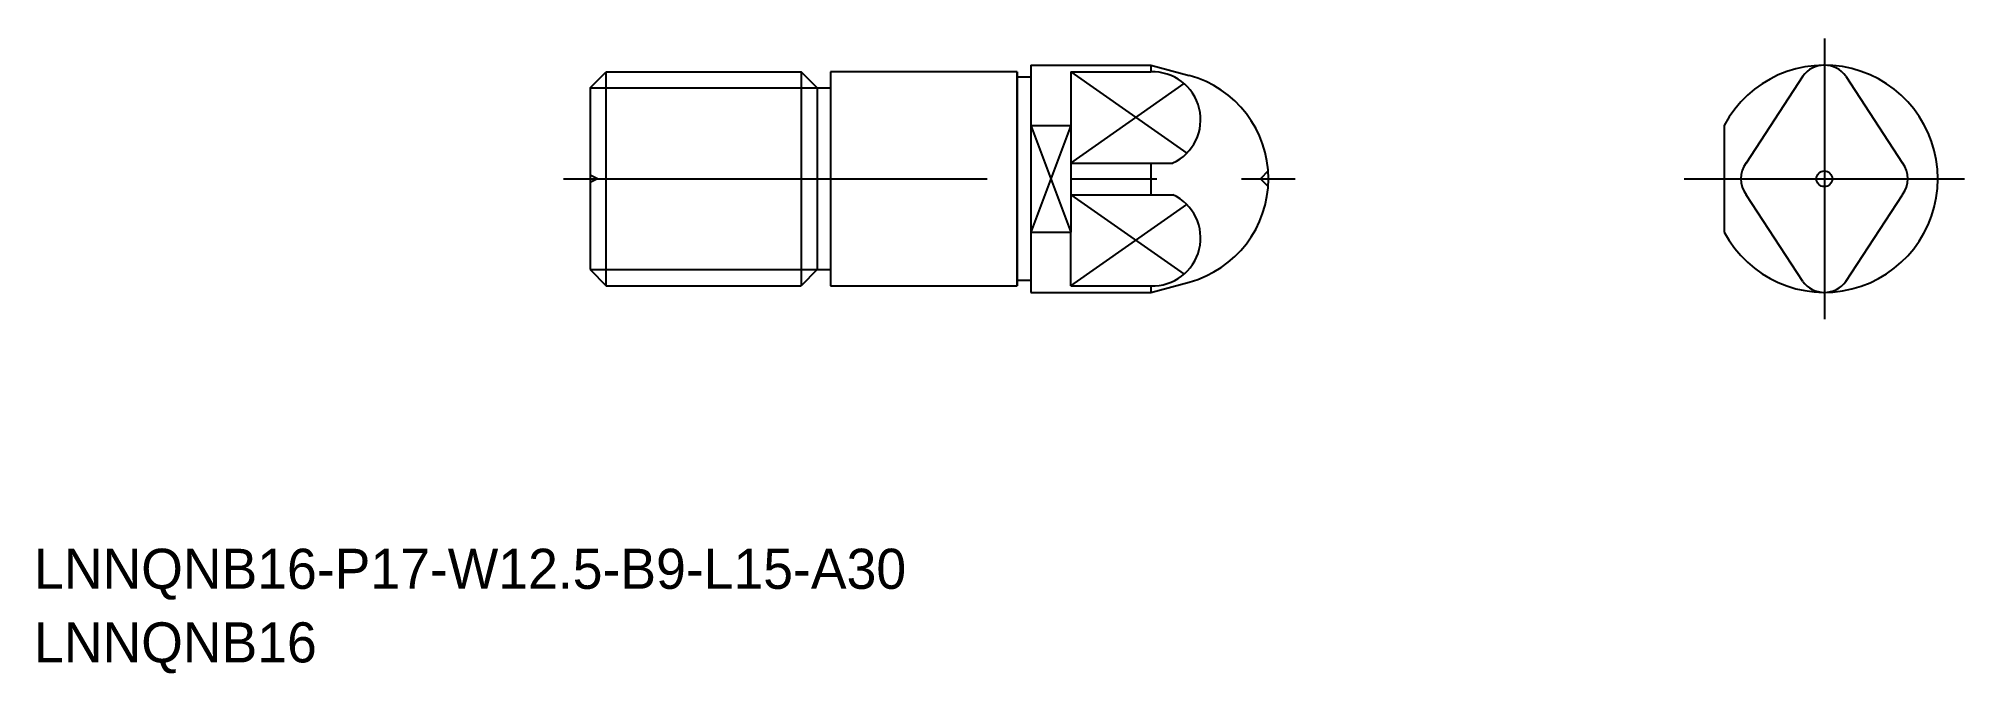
# Model space of a CAD drawing. Extents: x 36 to 180, y 104 to 152.
import ezdxf

# ---------------------------------------------------------------- set-up
doc = ezdxf.new("R2010")
doc.units = 0
doc.linetypes.add('CENTER', pattern=[50.8, 31.75, -6.35, 6.35, -6.35])
doc.linetypes.add('DASHED', pattern=[19.05, 12.7, -6.35])
doc.layers.get('0').update_dxf_attribs({"linetype": 'CONTINUOUS'})
doc.layers.add('CENTER', color=1, linetype='CENTER')

# ---------------------------------------------------------------- blocks, each defined once
blk = doc.blocks.new('*U2')
at = {"color": 7, "linetype": 'CONTINUOUS'}
blk.add_text('LNNQNB16', height=3, dxfattribs=at).set_placement((35.25, 104.99))
blk = doc.blocks.new('*U3')
at = {"color": 7, "linetype": 'CONTINUOUS'}
blk.add_text('LNNQNB16-P17-W12.5-B9-L15-A30', height=3, dxfattribs=at).set_placement((35.25, 110.5))

msp = doc.modelspace()

# ---------------------------------------------------------------- linework, layer by layer
at = {"color": 7, "linetype": 'CONTINUOUS'}
for p, q in [((76.91, 147.99), (78.11, 149.19)), ((78.11, 133.19), (78.11, 149.19)), ((78.11, 149.19), (92.71, 149.19)), ((92.71, 149.19), (92.71, 133.19)), ((93.91, 147.99), (92.71, 149.19)), ((108.91, 149.19), (94.91, 149.19)), ((94.91, 149.19), (94.91, 133.19)), ((108.91, 149.19), (108.91, 133.19)), ((108.91, 133.19), (108.91, 149.19)), ((109.91, 148.79), (108.91, 148.79)), ((109.91, 149.69), (112.91, 149.69)), ((109.91, 149.69), (109.91, 132.69)), ((112.91, 149.69), (118.91, 149.69)), ((118.91, 149.69), (121.79, 148.91)), ((167.75, 148.87), (163.5, 142.37)), ((170.98, 148.87), (175.23, 142.37)), ((76.91, 147.99), (76.91, 134.39)), ((93.91, 147.99), (94.91, 147.99)), ((93.91, 147.99), (93.91, 134.39)), ((109.91, 145.19), (112.91, 145.19)), ((112.91, 145.69), (112.91, 145.69)), ((112.91, 145.19), (112.91, 137.19)), ((161.87, 145.19), (161.87, 137.19)), ((167.75, 133.5), (163.5, 140)), ((170.98, 133.5), (175.23, 140)), ((109.91, 137.19), (112.91, 137.19)), ((112.91, 136.69), (112.91, 136.69)), ((76.91, 134.39), (78.11, 133.19)), ((93.91, 134.39), (92.71, 133.19)), ((93.91, 134.39), (94.91, 134.39)), ((78.11, 133.19), (92.71, 133.19)), ((94.91, 133.19), (108.91, 133.19)), ((108.91, 133.59), (109.91, 133.59)), ((118.91, 132.69), (121.79, 133.46)), ((109.91, 132.69), (112.91, 132.69)), ((112.91, 132.69), (118.91, 132.69))]:
    msp.add_line(p, q, dxfattribs=at)
at = {"color": 3, "linetype": 'CONTINUOUS'}
for p, q in [((112.91, 149.19), (118.91, 149.19)), ((112.91, 149.19), (121.6, 143.1)), ((112.91, 149.19), (112.91, 145.19)), ((118.91, 149.69), (118.91, 149.19)), ((76.91, 147.99), (93.91, 147.99)), ((112.91, 142.37), (121.4, 148.32)), ((109.91, 145.19), (112.91, 137.19)), ((112.91, 145.19), (109.91, 137.19)), ((112.91, 142.37), (120.55, 142.37)), ((118.91, 142.37), (118.91, 140)), ((112.91, 140), (120.55, 140)), ((112.91, 140), (121.4, 134.05)), ((112.91, 133.19), (121.6, 139.27)), ((112.91, 133.19), (112.91, 137.19)), ((76.91, 134.39), (93.91, 134.39)), ((112.91, 133.19), (118.91, 133.19)), ((118.91, 133.19), (118.91, 132.69))]:
    msp.add_line(p, q, dxfattribs=at)
at = {"color": 3, "linetype": 'DASHED'}
for p, q in [((77.46, 141.19), (76.91, 141.46)), ((127.7, 141.78), (127.13, 141.19)), ((77.46, 141.19), (76.91, 140.91)), ((127.13, 141.19), (127.7, 140.6))]:
    msp.add_line(p, q, dxfattribs=at)
at = {"color": 7, "linetype": 'CONTINUOUS'}
msp.add_circle((169.37, 141.19), 0.59, dxfattribs=at)
at = {"color": 3, "linetype": 'CONTINUOUS'}
for centre, start, end in [((119.07, 145.62), 294.514, 92.562), ((119.07, 136.75), 267.438, 65.486)]:
    msp.add_arc(centre, 3.57, start, end, dxfattribs=at)
at = {"color": 7, "linetype": 'CONTINUOUS'}
for centre, radius, start, end in [((119.72, 141.19), 8, 285, 75), ((169.37, 141.19), 8.5, 208.0725, 151.9275), ((169.37, 147.69), 2, 36.3268, 143.6732), ((165.12, 141.19), 2, 143.6732, 216.3268), ((173.62, 141.19), 2, 323.6732, 36.3268), ((169.37, 134.69), 2, 216.3268, 323.6732)]:
    msp.add_arc(centre, radius, start, end, dxfattribs=at)
at = {"layer": 'CENTER', "color": 1, "linetype": 'CENTER'}
for p, q in [((169.37, 151.69), (169.37, 130.69)), ((74.91, 141.19), (129.72, 141.19)), ((158.87, 141.19), (179.87, 141.19))]:
    msp.add_line(p, q, dxfattribs=at)

# ---------------------------------------------------------------- block references
at = {"color": 7, "linetype": 'CONTINUOUS'}
for name in ['*U3', '*U2']:
    msp.add_blockref(name, (0, 0), dxfattribs=at)

doc.saveas('drawing.dxf')
